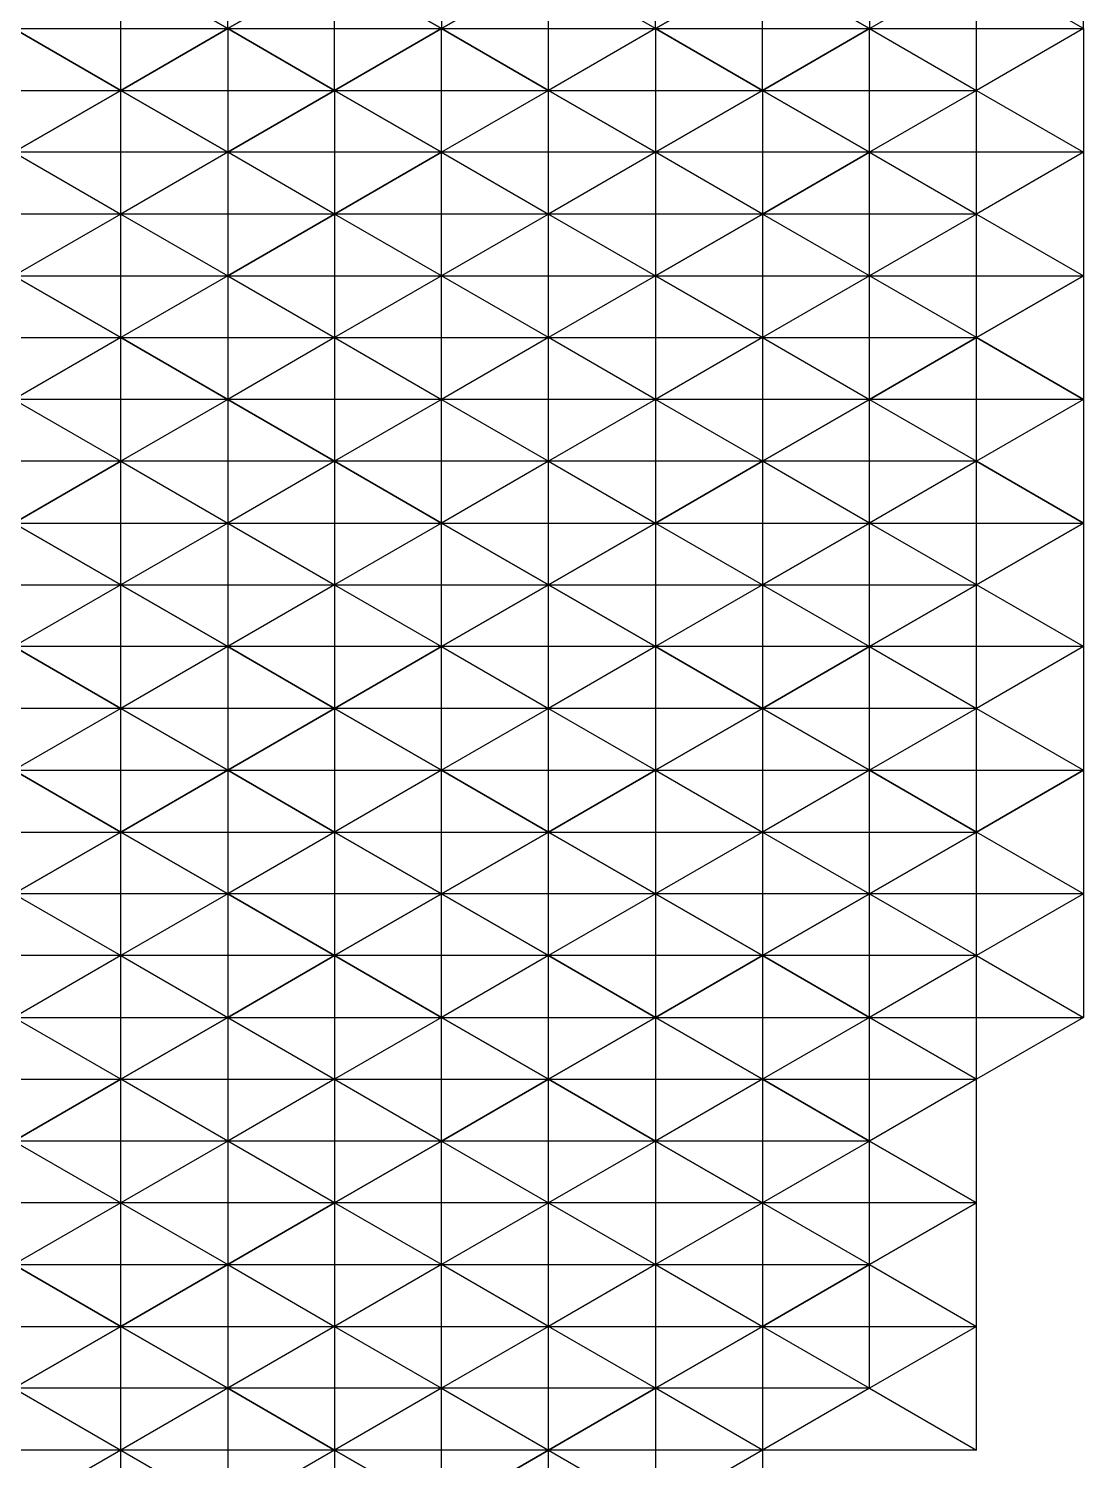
# Model space of a CAD drawing. Header units: millimetres. Extents: x 1123.9 to 1169.6, y 955.4 to 1004.6.
# Drawn here: x 1159.4 to 1169.65, y 966.06 to 979.96 of the extents above; entities that cross this region are included whole.
import ezdxf

# ---------------------------------------------------------------- set-up
doc = ezdxf.new("R2010")
doc.units = ezdxf.units.MM
for name, color, linetype in [('diagonals1', 3, 'Continuous'), ('diagonals2', 2, 'Continuous'), ('Layer1', 7, 'Continuous'), ('Layer2', 4, 'Continuous'), ('Layer3', 6, 'Continuous')]:
    doc.layers.add(name, color=color, linetype=linetype)

msp = doc.modelspace()

# ---------------------------------------------------------------- linework, layer by layer
at = {"layer": 'diagonals1'}
for p, q in [((1161.331, 979.956, 143.316), (1160.292, 980.556, 141.94)), ((1162.37, 980.556, 142.126), (1161.331, 979.956, 143.316)), ((1162.37, 980.556, 142.126), (1163.41, 979.956, 143.53)), ((1163.41, 979.956, 143.53), (1164.449, 980.556, 142.34)), ((1165.488, 979.956, 143.774), (1164.449, 980.556, 142.34)), ((1166.527, 980.556, 142.583), (1165.488, 979.956, 143.774)), ((1166.527, 980.556, 142.583), (1167.567, 979.956, 144.046)), ((1167.567, 979.956, 144.046), (1168.606, 980.556, 142.855)), ((1169.645, 979.956, 144.347), (1168.606, 980.556, 142.855)), ((1159.253, 979.956, 143.131), (1160.292, 979.356, 141.94)), ((1161.331, 979.956, 143.316), (1160.292, 979.356, 141.94)), ((1162.37, 979.356, 142.126), (1161.331, 979.956, 143.316)), ((1162.37, 979.356, 142.126), (1163.41, 979.956, 143.53)), ((1163.41, 979.956, 143.53), (1164.449, 979.356, 142.34)), ((1165.488, 979.956, 143.774), (1164.449, 979.356, 142.34)), ((1166.527, 979.356, 142.583), (1165.488, 979.956, 143.774)), ((1166.527, 979.356, 142.583), (1167.567, 979.956, 144.046)), ((1167.567, 979.956, 144.046), (1168.606, 979.356, 142.855)), ((1169.645, 979.956, 144.347), (1168.606, 979.356, 142.855)), ((1160.292, 979.356, 141.94), (1159.253, 978.756, 143.136)), ((1160.292, 979.356, 141.94), (1161.331, 978.756, 143.321)), ((1161.331, 978.756, 143.321), (1162.37, 979.356, 142.126)), ((1163.41, 978.756, 143.535), (1162.37, 979.356, 142.126)), ((1164.449, 979.356, 142.34), (1163.41, 978.756, 143.535)), ((1164.449, 979.356, 142.34), (1165.488, 978.756, 143.778)), ((1165.488, 978.756, 143.778), (1166.527, 979.356, 142.583)), ((1167.567, 978.756, 144.05), (1166.527, 979.356, 142.583)), ((1168.606, 979.356, 142.855), (1167.567, 978.756, 144.05)), ((1168.606, 979.356, 142.855), (1169.645, 978.756, 144.352)), ((1159.253, 978.756, 143.136), (1160.292, 978.156, 141.945)), ((1161.331, 978.756, 143.321), (1160.292, 978.156, 141.945)), ((1162.37, 978.156, 142.13), (1161.331, 978.756, 143.321)), ((1162.37, 978.156, 142.13), (1163.41, 978.756, 143.535)), ((1163.41, 978.756, 143.535), (1164.449, 978.156, 142.345)), ((1165.488, 978.756, 143.778), (1164.449, 978.156, 142.345)), ((1166.527, 978.156, 142.588), (1165.488, 978.756, 143.778)), ((1166.527, 978.156, 142.588), (1167.567, 978.756, 144.05)), ((1167.567, 978.756, 144.05), (1168.606, 978.156, 142.86)), ((1169.645, 978.756, 144.352), (1168.606, 978.156, 142.86)), ((1160.292, 978.156, 141.945), (1159.253, 977.556, 143.15)), ((1160.292, 978.156, 141.945), (1161.331, 977.556, 143.335)), ((1161.331, 977.556, 143.335), (1162.37, 978.156, 142.13)), ((1163.41, 977.556, 143.549), (1162.37, 978.156, 142.13)), ((1164.449, 978.156, 142.345), (1163.41, 977.556, 143.549)), ((1164.449, 978.156, 142.345), (1165.488, 977.556, 143.793)), ((1165.488, 977.556, 143.793), (1166.527, 978.156, 142.588)), ((1167.567, 977.556, 144.065), (1166.527, 978.156, 142.588)), ((1168.606, 978.156, 142.86), (1167.567, 977.556, 144.065)), ((1168.606, 978.156, 142.86), (1169.645, 977.556, 144.366)), ((1160.292, 976.956, 141.959), (1159.253, 977.556, 143.15)), ((1161.331, 977.556, 143.335), (1160.292, 976.956, 141.959)), ((1161.331, 977.556, 143.335), (1162.37, 976.956, 142.145)), ((1163.41, 977.556, 143.549), (1162.37, 976.956, 142.145)), ((1164.449, 976.956, 142.359), (1163.41, 977.556, 143.549)), ((1165.488, 977.556, 143.793), (1164.449, 976.956, 142.359)), ((1166.527, 976.956, 142.602), (1165.488, 977.556, 143.793)), ((1167.567, 977.556, 144.065), (1166.527, 976.956, 142.602)), ((1168.606, 976.956, 142.874), (1167.567, 977.556, 144.065)), ((1169.645, 977.556, 144.366), (1168.606, 976.956, 142.874)), ((1160.292, 976.956, 141.959), (1159.253, 976.356, 143.174)), ((1161.331, 976.356, 143.359), (1160.292, 976.956, 141.959)), ((1162.37, 976.956, 142.145), (1161.331, 976.356, 143.359)), ((1162.37, 976.956, 142.145), (1163.41, 976.356, 143.573)), ((1164.449, 976.956, 142.359), (1163.41, 976.356, 143.573)), ((1165.488, 976.356, 143.816), (1164.449, 976.956, 142.359)), ((1166.527, 976.956, 142.602), (1165.488, 976.356, 143.816)), ((1166.527, 976.956, 142.602), (1167.567, 976.356, 144.089)), ((1168.606, 976.956, 142.874), (1167.567, 976.356, 144.089)), ((1168.606, 976.956, 142.874), (1169.645, 976.356, 144.39)), ((1159.253, 976.356, 143.174), (1160.292, 975.756, 141.983)), ((1161.331, 976.356, 143.359), (1160.292, 975.756, 141.983)), ((1162.37, 975.756, 142.168), (1161.331, 976.356, 143.359)), ((1163.41, 976.356, 143.573), (1162.37, 975.756, 142.168)), ((1163.41, 976.356, 143.573), (1164.449, 975.756, 142.383)), ((1165.488, 976.356, 143.816), (1164.449, 975.756, 142.383)), ((1166.527, 975.756, 142.626), (1165.488, 976.356, 143.816)), ((1167.567, 976.356, 144.089), (1166.527, 975.756, 142.626)), ((1167.567, 976.356, 144.089), (1168.606, 975.756, 142.898)), ((1169.645, 976.356, 144.39), (1168.606, 975.756, 142.898)), ((1159.253, 975.156, 143.207), (1160.292, 975.756, 141.983)), ((1160.292, 975.756, 141.983), (1161.331, 975.156, 143.392)), ((1162.37, 975.756, 142.168), (1161.331, 975.156, 143.392)), ((1163.41, 975.156, 143.607), (1162.37, 975.756, 142.168)), ((1164.449, 975.756, 142.383), (1163.41, 975.156, 143.607)), ((1164.449, 975.756, 142.383), (1165.488, 975.156, 143.85)), ((1166.527, 975.756, 142.626), (1165.488, 975.156, 143.85)), ((1167.567, 975.156, 144.122), (1166.527, 975.756, 142.626)), ((1168.606, 975.756, 142.898), (1167.567, 975.156, 144.122)), ((1168.606, 975.756, 142.898), (1169.645, 975.156, 144.424)), ((1160.292, 974.556, 142.016), (1159.253, 975.156, 143.207)), ((1161.331, 975.156, 143.392), (1160.292, 974.556, 142.016)), ((1161.331, 975.156, 143.392), (1162.37, 974.556, 142.202)), ((1163.41, 975.156, 143.607), (1162.37, 974.556, 142.202)), ((1164.449, 974.556, 142.416), (1163.41, 975.156, 143.607)), ((1165.488, 975.156, 143.85), (1164.449, 974.556, 142.416)), ((1165.488, 975.156, 143.85), (1166.527, 974.556, 142.659)), ((1166.527, 974.556, 142.659), (1167.567, 975.156, 144.122)), ((1168.606, 974.556, 142.932), (1167.567, 975.156, 144.122)), ((1169.645, 975.156, 144.424), (1168.606, 974.556, 142.932)), ((1160.292, 974.556, 142.016), (1159.253, 973.956, 143.25)), ((1161.331, 973.956, 143.435), (1160.292, 974.556, 142.016)), ((1162.37, 974.556, 142.202), (1161.331, 973.956, 143.435)), ((1162.37, 974.556, 142.202), (1163.41, 973.956, 143.65)), ((1164.449, 974.556, 142.416), (1163.41, 973.956, 143.65)), ((1165.488, 973.956, 143.893), (1164.449, 974.556, 142.416)), ((1166.527, 974.556, 142.659), (1165.488, 973.956, 143.893)), ((1166.527, 974.556, 142.659), (1167.567, 973.956, 144.165)), ((1168.606, 974.556, 142.932), (1167.567, 973.956, 144.165)), ((1169.645, 973.956, 144.467), (1168.606, 974.556, 142.932)), ((1159.253, 973.956, 143.25), (1160.292, 973.356, 142.059)), ((1161.331, 973.956, 143.435), (1160.292, 973.356, 142.059)), ((1162.37, 973.356, 142.245), (1161.331, 973.956, 143.435)), ((1163.41, 973.956, 143.65), (1162.37, 973.356, 142.245)), ((1163.41, 973.956, 143.65), (1164.449, 973.356, 142.459)), ((1165.488, 973.956, 143.893), (1164.449, 973.356, 142.459)), ((1166.527, 973.356, 142.702), (1165.488, 973.956, 143.893)), ((1167.567, 973.956, 144.165), (1166.527, 973.356, 142.702)), ((1167.567, 973.956, 144.165), (1168.606, 973.356, 142.975)), ((1169.645, 973.956, 144.467), (1168.606, 973.356, 142.975)), ((1160.292, 973.356, 142.059), (1159.253, 972.756, 143.302)), ((1160.292, 973.356, 142.059), (1161.331, 972.756, 143.488)), ((1162.37, 973.356, 142.245), (1161.331, 972.756, 143.488)), ((1163.41, 972.756, 143.702), (1162.37, 973.356, 142.245)), ((1164.449, 973.356, 142.459), (1163.41, 972.756, 143.702)), ((1164.449, 973.356, 142.459), (1165.488, 972.756, 143.945)), ((1166.527, 973.356, 142.702), (1165.488, 972.756, 143.945)), ((1167.567, 972.756, 144.218), (1166.527, 973.356, 142.702)), ((1168.606, 973.356, 142.975), (1167.567, 972.756, 144.218)), ((1168.606, 973.356, 142.975), (1169.645, 972.756, 144.52)), ((1160.292, 972.156, 142.111), (1159.253, 972.756, 143.302)), ((1161.331, 972.756, 143.488), (1160.292, 972.156, 142.111)), ((1161.331, 972.756, 143.488), (1162.37, 972.156, 142.297)), ((1163.41, 972.756, 143.702), (1162.37, 972.156, 142.297)), ((1164.449, 972.156, 142.511), (1163.41, 972.756, 143.702)), ((1165.488, 972.756, 143.945), (1164.449, 972.156, 142.511)), ((1165.488, 972.756, 143.945), (1166.527, 972.156, 142.755)), ((1167.567, 972.756, 144.218), (1166.527, 972.156, 142.755)), ((1168.606, 972.156, 143.027), (1167.567, 972.756, 144.218)), ((1169.645, 972.756, 144.52), (1168.606, 972.156, 143.027)), ((1160.292, 972.156, 142.111), (1159.253, 971.556, 143.364)), ((1161.331, 971.556, 143.549), (1160.292, 972.156, 142.111)), ((1162.37, 972.156, 142.297), (1161.331, 971.556, 143.549)), ((1162.37, 972.156, 142.297), (1163.41, 971.556, 143.764)), ((1164.449, 972.156, 142.511), (1163.41, 971.556, 143.764)), ((1165.488, 971.556, 144.007), (1164.449, 972.156, 142.511)), ((1166.527, 972.156, 142.755), (1165.488, 971.556, 144.007)), ((1166.527, 972.156, 142.755), (1167.567, 971.556, 144.28)), ((1168.606, 972.156, 143.027), (1167.567, 971.556, 144.28)), ((1169.645, 971.556, 144.582), (1168.606, 972.156, 143.027)), ((1159.253, 971.556, 143.364), (1160.292, 970.956, 142.173)), ((1161.331, 971.556, 143.549), (1160.292, 970.956, 142.173)), ((1162.37, 970.956, 142.359), (1161.331, 971.556, 143.549)), ((1163.41, 971.556, 143.764), (1162.37, 970.956, 142.359)), ((1163.41, 971.556, 143.764), (1164.449, 970.956, 142.573)), ((1165.488, 971.556, 144.007), (1164.449, 970.956, 142.573)), ((1166.527, 970.956, 142.817), (1165.488, 971.556, 144.007)), ((1167.567, 971.556, 144.28), (1166.527, 970.956, 142.817)), ((1167.567, 971.556, 144.28), (1168.606, 970.956, 143.09)), ((1169.645, 971.556, 144.582), (1168.606, 970.956, 143.09)), ((1160.292, 970.956, 142.173), (1159.253, 970.356, 143.435)), ((1160.292, 970.956, 142.173), (1161.331, 970.356, 143.621)), ((1162.37, 970.956, 142.359), (1161.331, 970.356, 143.621)), ((1163.41, 970.356, 143.836), (1162.37, 970.956, 142.359)), ((1164.449, 970.956, 142.573), (1163.41, 970.356, 143.836)), ((1164.449, 970.956, 142.573), (1165.488, 970.356, 144.079)), ((1166.527, 970.956, 142.817), (1165.488, 970.356, 144.079)), ((1167.567, 970.356, 144.352), (1166.527, 970.956, 142.817)), ((1168.606, 970.956, 143.09), (1167.567, 970.356, 144.352)), ((1168.606, 970.956, 143.09), (1169.645, 970.356, 144.654)), ((1160.292, 969.756, 142.245), (1159.253, 970.356, 143.435)), ((1161.331, 970.356, 143.621), (1160.292, 969.756, 142.245)), ((1161.331, 970.356, 143.621), (1162.37, 969.756, 142.43)), ((1163.41, 970.356, 143.836), (1162.37, 969.756, 142.43)), ((1164.449, 969.756, 142.645), (1163.41, 970.356, 143.836)), ((1165.488, 970.356, 144.079), (1164.449, 969.756, 142.645)), ((1165.488, 970.356, 144.079), (1166.527, 969.756, 142.889)), ((1167.567, 970.356, 144.352), (1166.527, 969.756, 142.889)), ((1168.606, 969.756, 143.161), (1167.567, 970.356, 144.352)), ((1169.645, 970.356, 144.654), (1168.606, 969.756, 143.161)), ((1160.292, 969.756, 142.245), (1159.253, 969.156, 143.516)), ((1161.331, 969.156, 143.702), (1160.292, 969.756, 142.245)), ((1162.37, 969.756, 142.43), (1161.331, 969.156, 143.702)), ((1162.37, 969.756, 142.43), (1163.41, 969.156, 143.917)), ((1164.449, 969.756, 142.645), (1163.41, 969.156, 143.917)), ((1165.488, 969.156, 144.16), (1164.449, 969.756, 142.645)), ((1166.527, 969.756, 142.889), (1165.488, 969.156, 144.16)), ((1166.527, 969.756, 142.889), (1167.567, 969.156, 144.433)), ((1168.606, 969.756, 143.161), (1167.567, 969.156, 144.433)), ((1159.253, 969.156, 143.516), (1160.292, 968.556, 142.326)), ((1161.331, 969.156, 143.702), (1160.292, 968.556, 142.326)), ((1162.37, 968.556, 142.511), (1161.331, 969.156, 143.702)), ((1163.41, 969.156, 143.917), (1162.37, 968.556, 142.511)), ((1163.41, 969.156, 143.917), (1164.449, 968.556, 142.726)), ((1165.488, 969.156, 144.16), (1164.449, 968.556, 142.726)), ((1166.527, 968.556, 142.97), (1165.488, 969.156, 144.16)), ((1167.567, 969.156, 144.433), (1166.527, 968.556, 142.97)), ((1167.567, 969.156, 144.433), (1168.606, 968.556, 143.243)), ((1160.292, 968.556, 142.326), (1159.253, 967.956, 143.607)), ((1160.292, 968.556, 142.326), (1161.331, 967.956, 143.793)), ((1162.37, 968.556, 142.511), (1161.331, 967.956, 143.793)), ((1163.41, 967.956, 144.007), (1162.37, 968.556, 142.511)), ((1164.449, 968.556, 142.726), (1163.41, 967.956, 144.007)), ((1164.449, 968.556, 142.726), (1165.488, 967.956, 144.251)), ((1166.527, 968.556, 142.97), (1165.488, 967.956, 144.251)), ((1166.527, 968.556, 142.97), (1167.567, 967.956, 144.524)), ((1168.606, 968.556, 143.243), (1167.567, 967.956, 144.524)), ((1160.292, 967.356, 142.416), (1159.253, 967.956, 143.607)), ((1161.331, 967.956, 143.793), (1160.292, 967.356, 142.416)), ((1161.331, 967.956, 143.793), (1162.37, 967.356, 142.602)), ((1163.41, 967.956, 144.007), (1162.37, 967.356, 142.602)), ((1164.449, 967.356, 142.817), (1163.41, 967.956, 144.007)), ((1165.488, 967.956, 144.251), (1164.449, 967.356, 142.817)), ((1165.488, 967.956, 144.251), (1166.527, 967.356, 143.061)), ((1167.567, 967.956, 144.524), (1166.527, 967.356, 143.061)), ((1167.567, 967.956, 144.524), (1168.606, 967.356, 143.334)), ((1160.292, 967.356, 142.416), (1159.253, 966.756, 143.707)), ((1161.331, 966.756, 143.893), (1160.292, 967.356, 142.416)), ((1162.37, 967.356, 142.602), (1161.331, 966.756, 143.893)), ((1162.37, 967.356, 142.602), (1163.41, 966.756, 144.108)), ((1164.449, 967.356, 142.817), (1163.41, 966.756, 144.108)), ((1165.488, 966.756, 144.352), (1164.449, 967.356, 142.817)), ((1166.527, 967.356, 143.061), (1165.488, 966.756, 144.352)), ((1166.527, 967.356, 143.061), (1167.567, 966.756, 144.625)), ((1168.606, 967.356, 143.334), (1167.567, 966.756, 144.625)), ((1159.253, 966.756, 143.707), (1160.292, 966.156, 142.516)), ((1161.331, 966.756, 143.893), (1160.292, 966.156, 142.516)), ((1162.37, 966.156, 142.702), (1161.331, 966.756, 143.893)), ((1163.41, 966.756, 144.108), (1162.37, 966.156, 142.702)), ((1163.41, 966.756, 144.108), (1164.449, 966.156, 142.917)), ((1165.488, 966.756, 144.352), (1164.449, 966.156, 142.917)), ((1166.527, 966.156, 143.161), (1165.488, 966.756, 144.352)), ((1167.567, 966.756, 144.625), (1166.527, 966.156, 143.161)), ((1167.567, 966.756, 144.625), (1168.606, 966.156, 143.435)), ((1160.292, 966.156, 142.516), (1159.253, 965.556, 143.816)), ((1160.292, 966.156, 142.516), (1161.331, 965.556, 144.003)), ((1162.37, 966.156, 142.702), (1161.331, 965.556, 144.003)), ((1163.41, 965.556, 144.218), (1162.37, 966.156, 142.702)), ((1164.449, 966.156, 142.917), (1163.41, 965.556, 144.218)), ((1164.449, 966.156, 142.917), (1165.488, 965.556, 144.462)), ((1166.527, 966.156, 143.161), (1165.488, 965.556, 144.462))]:
    msp.add_line(p, q, dxfattribs=at)
at = {"layer": 'diagonals2'}
for p, q in [((1160.292, 980.556, 141.94), (1161.331, 979.956, 140.916)), ((1161.331, 979.956, 140.916), (1162.37, 980.556, 142.126)), ((1163.41, 979.956, 141.13), (1162.37, 980.556, 142.126)), ((1164.449, 980.556, 142.34), (1163.41, 979.956, 141.13)), ((1165.488, 979.956, 141.374), (1164.449, 980.556, 142.34)), ((1165.488, 979.956, 141.374), (1166.527, 980.556, 142.583)), ((1167.567, 979.956, 141.646), (1166.527, 980.556, 142.583)), ((1167.567, 979.956, 141.646), (1168.606, 980.556, 142.855)), ((1169.645, 979.956, 141.947), (1168.606, 980.556, 142.855)), ((1160.292, 979.356, 141.94), (1159.253, 979.956, 140.731)), ((1160.292, 979.356, 141.94), (1161.331, 979.956, 140.916)), ((1161.331, 979.956, 140.916), (1162.37, 979.356, 142.126)), ((1163.41, 979.956, 141.13), (1162.37, 979.356, 142.126)), ((1164.449, 979.356, 142.34), (1163.41, 979.956, 141.13)), ((1165.488, 979.956, 141.374), (1164.449, 979.356, 142.34)), ((1165.488, 979.956, 141.374), (1166.527, 979.356, 142.583)), ((1167.567, 979.956, 141.646), (1166.527, 979.356, 142.583)), ((1167.567, 979.956, 141.646), (1168.606, 979.356, 142.855)), ((1169.645, 979.956, 141.947), (1168.606, 979.356, 142.855)), ((1159.253, 978.756, 140.736), (1160.292, 979.356, 141.94)), ((1161.331, 978.756, 140.921), (1160.292, 979.356, 141.94)), ((1162.37, 979.356, 142.126), (1161.331, 978.756, 140.921)), ((1162.37, 979.356, 142.126), (1163.41, 978.756, 141.135)), ((1164.449, 979.356, 142.34), (1163.41, 978.756, 141.135)), ((1165.488, 978.756, 141.378), (1164.449, 979.356, 142.34)), ((1166.527, 979.356, 142.583), (1165.488, 978.756, 141.378)), ((1166.527, 979.356, 142.583), (1167.567, 978.756, 141.65)), ((1168.606, 979.356, 142.855), (1167.567, 978.756, 141.65)), ((1168.606, 979.356, 142.855), (1169.645, 978.756, 141.952)), ((1159.253, 978.756, 140.736), (1160.292, 978.156, 141.945)), ((1161.331, 978.756, 140.921), (1160.292, 978.156, 141.945)), ((1162.37, 978.156, 142.13), (1161.331, 978.756, 140.921)), ((1163.41, 978.756, 141.135), (1162.37, 978.156, 142.13)), ((1163.41, 978.756, 141.135), (1164.449, 978.156, 142.345)), ((1165.488, 978.756, 141.378), (1164.449, 978.156, 142.345)), ((1166.527, 978.156, 142.588), (1165.488, 978.756, 141.378)), ((1167.567, 978.756, 141.65), (1166.527, 978.156, 142.588)), ((1167.567, 978.756, 141.65), (1168.606, 978.156, 142.86)), ((1169.645, 978.756, 141.952), (1168.606, 978.156, 142.86)), ((1160.292, 978.156, 141.945), (1159.253, 977.556, 140.75)), ((1160.292, 978.156, 141.945), (1161.331, 977.556, 140.935)), ((1162.37, 978.156, 142.13), (1161.331, 977.556, 140.935)), ((1163.41, 977.556, 141.149), (1162.37, 978.156, 142.13)), ((1164.449, 978.156, 142.345), (1163.41, 977.556, 141.149)), ((1164.449, 978.156, 142.345), (1165.488, 977.556, 141.393)), ((1166.527, 978.156, 142.588), (1165.488, 977.556, 141.393)), ((1167.567, 977.556, 141.665), (1166.527, 978.156, 142.588)), ((1168.606, 978.156, 142.86), (1167.567, 977.556, 141.665)), ((1168.606, 978.156, 142.86), (1169.645, 977.556, 141.966)), ((1159.253, 977.556, 140.75), (1160.292, 976.956, 141.959)), ((1161.331, 977.556, 140.935), (1160.292, 976.956, 141.959)), ((1161.331, 977.556, 140.935), (1162.37, 976.956, 142.145)), ((1163.41, 977.556, 141.149), (1162.37, 976.956, 142.145)), ((1164.449, 976.956, 142.359), (1163.41, 977.556, 141.149)), ((1165.488, 977.556, 141.393), (1164.449, 976.956, 142.359)), ((1165.488, 977.556, 141.393), (1166.527, 976.956, 142.602)), ((1167.567, 977.556, 141.665), (1166.527, 976.956, 142.602)), ((1168.606, 976.956, 142.874), (1167.567, 977.556, 141.665)), ((1168.606, 976.956, 142.874), (1169.645, 977.556, 141.966)), ((1160.292, 976.956, 141.959), (1159.253, 976.356, 140.774)), ((1160.292, 976.956, 141.959), (1161.331, 976.356, 140.959)), ((1162.37, 976.956, 142.145), (1161.331, 976.356, 140.959)), ((1162.37, 976.956, 142.145), (1163.41, 976.356, 141.173)), ((1164.449, 976.956, 142.359), (1163.41, 976.356, 141.173)), ((1165.488, 976.356, 141.416), (1164.449, 976.956, 142.359)), ((1166.527, 976.956, 142.602), (1165.488, 976.356, 141.416)), ((1166.527, 976.956, 142.602), (1167.567, 976.356, 141.689)), ((1167.567, 976.356, 141.689), (1168.606, 976.956, 142.874)), ((1169.645, 976.356, 141.99), (1168.606, 976.956, 142.874)), ((1159.253, 976.356, 140.774), (1160.292, 975.756, 141.983)), ((1161.331, 976.356, 140.959), (1160.292, 975.756, 141.983)), ((1161.331, 976.356, 140.959), (1162.37, 975.756, 142.168)), ((1163.41, 976.356, 141.173), (1162.37, 975.756, 142.168)), ((1163.41, 976.356, 141.173), (1164.449, 975.756, 142.383)), ((1165.488, 976.356, 141.416), (1164.449, 975.756, 142.383)), ((1166.527, 975.756, 142.626), (1165.488, 976.356, 141.416)), ((1166.527, 975.756, 142.626), (1167.567, 976.356, 141.689)), ((1167.567, 976.356, 141.689), (1168.606, 975.756, 142.898)), ((1169.645, 976.356, 141.99), (1168.606, 975.756, 142.898)), ((1160.292, 975.756, 141.983), (1159.253, 975.156, 140.807)), ((1160.292, 975.756, 141.983), (1161.331, 975.156, 140.992)), ((1162.37, 975.756, 142.168), (1161.331, 975.156, 140.992)), ((1162.37, 975.756, 142.168), (1163.41, 975.156, 141.207)), ((1164.449, 975.756, 142.383), (1163.41, 975.156, 141.207)), ((1164.449, 975.756, 142.383), (1165.488, 975.156, 141.45)), ((1165.488, 975.156, 141.45), (1166.527, 975.756, 142.626)), ((1167.567, 975.156, 141.722), (1166.527, 975.756, 142.626)), ((1168.606, 975.756, 142.898), (1167.567, 975.156, 141.722)), ((1169.645, 975.156, 142.024), (1168.606, 975.756, 142.898)), ((1159.253, 975.156, 140.807), (1160.292, 974.556, 142.016)), ((1161.331, 975.156, 140.992), (1160.292, 974.556, 142.016)), ((1161.331, 975.156, 140.992), (1162.37, 974.556, 142.202)), ((1163.41, 975.156, 141.207), (1162.37, 974.556, 142.202)), ((1163.41, 975.156, 141.207), (1164.449, 974.556, 142.416)), ((1164.449, 974.556, 142.416), (1165.488, 975.156, 141.45)), ((1165.488, 975.156, 141.45), (1166.527, 974.556, 142.659)), ((1167.567, 975.156, 141.722), (1166.527, 974.556, 142.659)), ((1168.606, 974.556, 142.932), (1167.567, 975.156, 141.722)), ((1168.606, 974.556, 142.932), (1169.645, 975.156, 142.024)), ((1160.292, 974.556, 142.016), (1159.253, 973.956, 140.85)), ((1160.292, 974.556, 142.016), (1161.331, 973.956, 141.035)), ((1162.37, 974.556, 142.202), (1161.331, 973.956, 141.035)), ((1162.37, 974.556, 142.202), (1163.41, 973.956, 141.25)), ((1163.41, 973.956, 141.25), (1164.449, 974.556, 142.416)), ((1164.449, 974.556, 142.416), (1165.488, 973.956, 141.493)), ((1166.527, 974.556, 142.659), (1165.488, 973.956, 141.493)), ((1166.527, 974.556, 142.659), (1167.567, 973.956, 141.765)), ((1167.567, 973.956, 141.765), (1168.606, 974.556, 142.932)), ((1169.645, 973.956, 142.067), (1168.606, 974.556, 142.932)), ((1160.292, 973.356, 142.059), (1159.253, 973.956, 140.85)), ((1161.331, 973.956, 141.035), (1160.292, 973.356, 142.059)), ((1161.331, 973.956, 141.035), (1162.37, 973.356, 142.245)), ((1162.37, 973.356, 142.245), (1163.41, 973.956, 141.25)), ((1163.41, 973.956, 141.25), (1164.449, 973.356, 142.459)), ((1165.488, 973.956, 141.493), (1164.449, 973.356, 142.459)), ((1165.488, 973.956, 141.493), (1166.527, 973.356, 142.702)), ((1166.527, 973.356, 142.702), (1167.567, 973.956, 141.765)), ((1167.567, 973.956, 141.765), (1168.606, 973.356, 142.975)), ((1169.645, 973.956, 142.067), (1168.606, 973.356, 142.975)), ((1160.292, 973.356, 142.059), (1159.253, 972.756, 140.902)), ((1161.331, 972.756, 141.088), (1160.292, 973.356, 142.059)), ((1161.331, 972.756, 141.088), (1162.37, 973.356, 142.245)), ((1162.37, 973.356, 142.245), (1163.41, 972.756, 141.302)), ((1164.449, 973.356, 142.459), (1163.41, 972.756, 141.302)), ((1164.449, 973.356, 142.459), (1165.488, 972.756, 141.545)), ((1165.488, 972.756, 141.545), (1166.527, 973.356, 142.702)), ((1166.527, 973.356, 142.702), (1167.567, 972.756, 141.818)), ((1168.606, 973.356, 142.975), (1167.567, 972.756, 141.818)), ((1168.606, 973.356, 142.975), (1169.645, 972.756, 142.12)), ((1159.253, 972.756, 140.902), (1160.292, 972.156, 142.111)), ((1160.292, 972.156, 142.111), (1161.331, 972.756, 141.088)), ((1162.37, 972.156, 142.297), (1161.331, 972.756, 141.088)), ((1163.41, 972.756, 141.302), (1162.37, 972.156, 142.297)), ((1163.41, 972.756, 141.302), (1164.449, 972.156, 142.511)), ((1164.449, 972.156, 142.511), (1165.488, 972.756, 141.545)), ((1165.488, 972.756, 141.545), (1166.527, 972.156, 142.755)), ((1167.567, 972.756, 141.818), (1166.527, 972.156, 142.755)), ((1167.567, 972.756, 141.818), (1168.606, 972.156, 143.027)), ((1168.606, 972.156, 143.027), (1169.645, 972.756, 142.12)), ((1159.253, 971.556, 140.964), (1160.292, 972.156, 142.111)), ((1160.292, 972.156, 142.111), (1161.331, 971.556, 141.149)), ((1162.37, 972.156, 142.297), (1161.331, 971.556, 141.149)), ((1163.41, 971.556, 141.364), (1162.37, 972.156, 142.297)), ((1163.41, 971.556, 141.364), (1164.449, 972.156, 142.511)), ((1164.449, 972.156, 142.511), (1165.488, 971.556, 141.607)), ((1166.527, 972.156, 142.755), (1165.488, 971.556, 141.607)), ((1166.527, 972.156, 142.755), (1167.567, 971.556, 141.88)), ((1167.567, 971.556, 141.88), (1168.606, 972.156, 143.027)), ((1169.645, 971.556, 142.182), (1168.606, 972.156, 143.027)), ((1159.253, 971.556, 140.964), (1160.292, 970.956, 142.173)), ((1161.331, 971.556, 141.149), (1160.292, 970.956, 142.173)), ((1161.331, 971.556, 141.149), (1162.37, 970.956, 142.359)), ((1162.37, 970.956, 142.359), (1163.41, 971.556, 141.364)), ((1164.449, 970.956, 142.573), (1163.41, 971.556, 141.364)), ((1165.488, 971.556, 141.607), (1164.449, 970.956, 142.573)), ((1165.488, 971.556, 141.607), (1166.527, 970.956, 142.817)), ((1166.527, 970.956, 142.817), (1167.567, 971.556, 141.88)), ((1167.567, 971.556, 141.88), (1168.606, 970.956, 143.09)), ((1169.645, 971.556, 142.182), (1168.606, 970.956, 143.09)), ((1160.292, 970.956, 142.173), (1159.253, 970.356, 141.035)), ((1160.292, 970.956, 142.173), (1161.331, 970.356, 141.221)), ((1161.331, 970.356, 141.221), (1162.37, 970.956, 142.359)), ((1162.37, 970.956, 142.359), (1163.41, 970.356, 141.436)), ((1164.449, 970.956, 142.573), (1163.41, 970.356, 141.436)), ((1165.488, 970.356, 141.679), (1164.449, 970.956, 142.573)), ((1165.488, 970.356, 141.679), (1166.527, 970.956, 142.817)), ((1166.527, 970.956, 142.817), (1167.567, 970.356, 141.952)), ((1168.606, 970.956, 143.09), (1167.567, 970.356, 141.952)), ((1168.606, 970.956, 143.09), (1169.645, 970.356, 142.254)), ((1160.292, 969.756, 142.245), (1159.253, 970.356, 141.035)), ((1160.292, 969.756, 142.245), (1161.331, 970.356, 141.221)), ((1161.331, 970.356, 141.221), (1162.37, 969.756, 142.43)), ((1163.41, 970.356, 141.436), (1162.37, 969.756, 142.43)), ((1163.41, 970.356, 141.436), (1164.449, 969.756, 142.645)), ((1164.449, 969.756, 142.645), (1165.488, 970.356, 141.679)), ((1166.527, 969.756, 142.889), (1165.488, 970.356, 141.679)), ((1167.567, 970.356, 141.952), (1166.527, 969.756, 142.889)), ((1167.567, 970.356, 141.952), (1168.606, 969.756, 143.161)), ((1159.253, 969.156, 141.116), (1160.292, 969.756, 142.245)), ((1161.331, 969.156, 141.302), (1160.292, 969.756, 142.245)), ((1162.37, 969.756, 142.43), (1161.331, 969.156, 141.302)), ((1162.37, 969.756, 142.43), (1163.41, 969.156, 141.517)), ((1163.41, 969.156, 141.517), (1164.449, 969.756, 142.645)), ((1164.449, 969.756, 142.645), (1165.488, 969.156, 141.76)), ((1166.527, 969.756, 142.889), (1165.488, 969.156, 141.76)), ((1167.567, 969.156, 142.033), (1166.527, 969.756, 142.889)), ((1168.606, 969.756, 143.161), (1167.567, 969.156, 142.033)), ((1159.253, 969.156, 141.116), (1160.292, 968.556, 142.326)), ((1161.331, 969.156, 141.302), (1160.292, 968.556, 142.326)), ((1162.37, 968.556, 142.511), (1161.331, 969.156, 141.302)), ((1162.37, 968.556, 142.511), (1163.41, 969.156, 141.517)), ((1163.41, 969.156, 141.517), (1164.449, 968.556, 142.726)), ((1165.488, 969.156, 141.76), (1164.449, 968.556, 142.726)), ((1165.488, 969.156, 141.76), (1166.527, 968.556, 142.97)), ((1167.567, 969.156, 142.033), (1166.527, 968.556, 142.97)), ((1168.606, 968.556, 143.243), (1167.567, 969.156, 142.033)), ((1160.292, 968.556, 142.326), (1159.253, 967.956, 141.207)), ((1160.292, 968.556, 142.326), (1161.331, 967.956, 141.393)), ((1161.331, 967.956, 141.393), (1162.37, 968.556, 142.511)), ((1163.41, 967.956, 141.607), (1162.37, 968.556, 142.511)), ((1164.449, 968.556, 142.726), (1163.41, 967.956, 141.607)), ((1164.449, 968.556, 142.726), (1165.488, 967.956, 141.851)), ((1166.527, 968.556, 142.97), (1165.488, 967.956, 141.851)), ((1166.527, 968.556, 142.97), (1167.567, 967.956, 142.124)), ((1167.567, 967.956, 142.124), (1168.606, 968.556, 143.243)), ((1159.253, 967.956, 141.207), (1160.292, 967.356, 142.416)), ((1160.292, 967.356, 142.416), (1161.331, 967.956, 141.393)), ((1161.331, 967.956, 141.393), (1162.37, 967.356, 142.602)), ((1163.41, 967.956, 141.607), (1162.37, 967.356, 142.602)), ((1164.449, 967.356, 142.817), (1163.41, 967.956, 141.607)), ((1165.488, 967.956, 141.851), (1164.449, 967.356, 142.817)), ((1165.488, 967.956, 141.851), (1166.527, 967.356, 143.061)), ((1166.527, 967.356, 143.061), (1167.567, 967.956, 142.124)), ((1167.567, 967.956, 142.124), (1168.606, 967.356, 143.334)), ((1159.253, 966.756, 141.307), (1160.292, 967.356, 142.416)), ((1160.292, 967.356, 142.416), (1161.331, 966.756, 141.493)), ((1162.37, 967.356, 142.602), (1161.331, 966.756, 141.493)), ((1162.37, 967.356, 142.602), (1163.41, 966.756, 141.708)), ((1164.449, 967.356, 142.817), (1163.41, 966.756, 141.708)), ((1165.488, 966.756, 141.952), (1164.449, 967.356, 142.817)), ((1165.488, 966.756, 141.952), (1166.527, 967.356, 143.061)), ((1166.527, 967.356, 143.061), (1167.567, 966.756, 142.225)), ((1168.606, 967.356, 143.334), (1167.567, 966.756, 142.225)), ((1159.253, 966.756, 141.307), (1160.292, 966.156, 142.516)), ((1161.331, 966.756, 141.493), (1160.292, 966.156, 142.516)), ((1161.331, 966.756, 141.493), (1162.37, 966.156, 142.702)), ((1163.41, 966.756, 141.708), (1162.37, 966.156, 142.702)), ((1163.41, 966.756, 141.708), (1164.449, 966.156, 142.917)), ((1164.449, 966.156, 142.917), (1165.488, 966.756, 141.952)), ((1166.527, 966.156, 143.161), (1165.488, 966.756, 141.952)), ((1167.567, 966.756, 142.225), (1166.527, 966.156, 143.161)), ((1167.567, 966.756, 142.225), (1168.606, 966.156, 143.435)), ((1160.292, 966.156, 142.516), (1159.253, 965.556, 141.416)), ((1160.292, 966.156, 142.516), (1161.331, 965.556, 141.603)), ((1162.37, 966.156, 142.702), (1161.331, 965.556, 141.603)), ((1162.37, 966.156, 142.702), (1163.41, 965.556, 141.818)), ((1163.41, 965.556, 141.818), (1164.449, 966.156, 142.917)), ((1164.449, 966.156, 142.917), (1165.488, 965.556, 142.062)), ((1166.527, 966.156, 143.161), (1165.488, 965.556, 142.062))]:
    msp.add_line(p, q, dxfattribs=at)
at = {"layer": 'Layer1'}
for p, q in [((1169.645, 979.956, 144.347), (1169.645, 982.356, 144.366)), ((1161.331, 979.956, 143.316), (1161.331, 981.156, 143.321)), ((1163.41, 981.156, 143.535), (1163.41, 979.956, 143.53)), ((1165.488, 979.956, 143.774), (1165.488, 981.156, 143.778)), ((1167.567, 981.156, 144.05), (1167.567, 979.956, 144.046)), ((1159.253, 979.956, 143.131), (1161.331, 979.956, 143.316)), ((1159.253, 979.956, 143.131), (1161.331, 979.956, 143.316)), ((1161.331, 979.956, 143.316), (1163.41, 979.956, 143.53)), ((1161.331, 979.956, 143.316), (1163.41, 979.956, 143.53)), ((1161.331, 979.956, 143.316), (1161.331, 978.756, 143.321)), ((1163.41, 979.956, 143.53), (1165.488, 979.956, 143.774)), ((1163.41, 979.956, 143.53), (1165.488, 979.956, 143.774)), ((1163.41, 978.756, 143.535), (1163.41, 979.956, 143.53)), ((1165.488, 979.956, 143.774), (1167.567, 979.956, 144.046)), ((1165.488, 979.956, 143.774), (1167.567, 979.956, 144.046)), ((1165.488, 979.956, 143.774), (1165.488, 978.756, 143.778)), ((1167.567, 979.956, 144.046), (1169.645, 979.956, 144.347)), ((1167.567, 979.956, 144.046), (1169.645, 979.956, 144.347)), ((1167.567, 978.756, 144.05), (1167.567, 979.956, 144.046)), ((1169.645, 979.956, 144.347), (1169.645, 977.556, 144.366)), ((1161.331, 978.756, 143.321), (1159.253, 978.756, 143.136)), ((1163.41, 978.756, 143.535), (1161.331, 978.756, 143.321)), ((1161.331, 978.756, 143.321), (1161.331, 977.556, 143.335)), ((1165.488, 978.756, 143.778), (1163.41, 978.756, 143.535)), ((1163.41, 977.556, 143.549), (1163.41, 978.756, 143.535)), ((1167.567, 978.756, 144.05), (1165.488, 978.756, 143.778)), ((1165.488, 978.756, 143.778), (1165.488, 977.556, 143.793)), ((1169.645, 978.756, 144.352), (1167.567, 978.756, 144.05)), ((1167.567, 977.556, 144.065), (1167.567, 978.756, 144.05)), ((1159.253, 977.556, 143.15), (1161.331, 977.556, 143.335)), ((1161.331, 977.556, 143.335), (1163.41, 977.556, 143.549)), ((1161.331, 977.556, 143.335), (1161.331, 976.356, 143.359)), ((1163.41, 977.556, 143.549), (1165.488, 977.556, 143.793)), ((1163.41, 976.356, 143.573), (1163.41, 977.556, 143.549)), ((1165.488, 977.556, 143.793), (1167.567, 977.556, 144.065)), ((1165.488, 977.556, 143.793), (1165.488, 976.356, 143.816)), ((1167.567, 977.556, 144.065), (1169.645, 977.556, 144.366)), ((1167.567, 976.356, 144.089), (1167.567, 977.556, 144.065)), ((1169.645, 977.556, 144.366), (1169.645, 976.356, 144.39)), ((1161.331, 976.356, 143.359), (1159.253, 976.356, 143.174)), ((1163.41, 976.356, 143.573), (1161.331, 976.356, 143.359)), ((1161.331, 976.356, 143.359), (1161.331, 975.156, 143.392)), ((1165.488, 976.356, 143.816), (1163.41, 976.356, 143.573)), ((1163.41, 975.156, 143.607), (1163.41, 976.356, 143.573)), ((1167.567, 976.356, 144.089), (1165.488, 976.356, 143.816)), ((1165.488, 976.356, 143.816), (1165.488, 975.156, 143.85)), ((1169.645, 976.356, 144.39), (1167.567, 976.356, 144.089)), ((1167.567, 975.156, 144.122), (1167.567, 976.356, 144.089)), ((1169.645, 976.356, 144.39), (1169.645, 975.156, 144.424)), ((1159.253, 975.156, 143.207), (1161.331, 975.156, 143.392)), ((1161.331, 975.156, 143.392), (1163.41, 975.156, 143.607)), ((1161.331, 975.156, 143.392), (1161.331, 973.956, 143.435)), ((1163.41, 975.156, 143.607), (1165.488, 975.156, 143.85)), ((1163.41, 973.956, 143.65), (1163.41, 975.156, 143.607)), ((1165.488, 975.156, 143.85), (1167.567, 975.156, 144.122)), ((1165.488, 975.156, 143.85), (1165.488, 973.956, 143.893)), ((1167.567, 975.156, 144.122), (1169.645, 975.156, 144.424)), ((1167.567, 973.956, 144.165), (1167.567, 975.156, 144.122)), ((1169.645, 975.156, 144.424), (1169.645, 973.956, 144.467)), ((1161.331, 973.956, 143.435), (1159.253, 973.956, 143.25)), ((1163.41, 973.956, 143.65), (1161.331, 973.956, 143.435)), ((1161.331, 973.956, 143.435), (1161.331, 972.756, 143.488)), ((1165.488, 973.956, 143.893), (1163.41, 973.956, 143.65)), ((1163.41, 972.756, 143.702), (1163.41, 973.956, 143.65)), ((1167.567, 973.956, 144.165), (1165.488, 973.956, 143.893)), ((1165.488, 973.956, 143.893), (1165.488, 972.756, 143.945)), ((1169.645, 973.956, 144.467), (1167.567, 973.956, 144.165)), ((1167.567, 972.756, 144.218), (1167.567, 973.956, 144.165)), ((1169.645, 973.956, 144.467), (1169.645, 972.756, 144.52)), ((1159.253, 972.756, 143.302), (1161.331, 972.756, 143.488)), ((1161.331, 972.756, 143.488), (1163.41, 972.756, 143.702)), ((1161.331, 972.756, 143.488), (1161.331, 971.556, 143.549)), ((1163.41, 972.756, 143.702), (1165.488, 972.756, 143.945)), ((1163.41, 971.556, 143.764), (1163.41, 972.756, 143.702)), ((1165.488, 972.756, 143.945), (1167.567, 972.756, 144.218)), ((1165.488, 972.756, 143.945), (1165.488, 971.556, 144.007)), ((1167.567, 972.756, 144.218), (1169.645, 972.756, 144.52)), ((1167.567, 971.556, 144.28), (1167.567, 972.756, 144.218)), ((1169.645, 972.756, 144.52), (1169.645, 971.556, 144.582)), ((1161.331, 971.556, 143.549), (1159.253, 971.556, 143.364)), ((1163.41, 971.556, 143.764), (1161.331, 971.556, 143.549)), ((1161.331, 971.556, 143.549), (1161.331, 970.356, 143.621)), ((1165.488, 971.556, 144.007), (1163.41, 971.556, 143.764)), ((1163.41, 970.356, 143.836), (1163.41, 971.556, 143.764)), ((1167.567, 971.556, 144.28), (1165.488, 971.556, 144.007)), ((1165.488, 971.556, 144.007), (1165.488, 970.356, 144.079)), ((1169.645, 971.556, 144.582), (1167.567, 971.556, 144.28)), ((1167.567, 970.356, 144.352), (1167.567, 971.556, 144.28)), ((1169.645, 971.556, 144.582), (1169.645, 970.356, 144.654)), ((1159.253, 970.356, 143.435), (1161.331, 970.356, 143.621)), ((1161.331, 970.356, 143.621), (1163.41, 970.356, 143.836)), ((1161.331, 970.356, 143.621), (1161.331, 969.156, 143.702)), ((1163.41, 970.356, 143.836), (1165.488, 970.356, 144.079)), ((1163.41, 969.156, 143.917), (1163.41, 970.356, 143.836)), ((1165.488, 970.356, 144.079), (1167.567, 970.356, 144.352)), ((1165.488, 970.356, 144.079), (1165.488, 969.156, 144.16)), ((1167.567, 970.356, 144.352), (1169.645, 970.356, 144.654)), ((1167.567, 969.156, 144.433), (1167.567, 970.356, 144.352)), ((1161.331, 969.156, 143.702), (1159.253, 969.156, 143.516)), ((1163.41, 969.156, 143.917), (1161.331, 969.156, 143.702)), ((1161.331, 969.156, 143.702), (1161.331, 967.956, 143.793)), ((1165.488, 969.156, 144.16), (1163.41, 969.156, 143.917)), ((1163.41, 967.956, 144.007), (1163.41, 969.156, 143.917)), ((1167.567, 969.156, 144.433), (1165.488, 969.156, 144.16)), ((1165.488, 969.156, 144.16), (1165.488, 967.956, 144.251)), ((1167.567, 967.956, 144.524), (1167.567, 969.156, 144.433)), ((1159.253, 967.956, 143.607), (1161.331, 967.956, 143.793)), ((1161.331, 967.956, 143.793), (1163.41, 967.956, 144.007)), ((1161.331, 967.956, 143.793), (1161.331, 966.756, 143.893)), ((1163.41, 967.956, 144.007), (1165.488, 967.956, 144.251)), ((1163.41, 966.756, 144.108), (1163.41, 967.956, 144.007)), ((1165.488, 967.956, 144.251), (1167.567, 967.956, 144.524)), ((1165.488, 967.956, 144.251), (1165.488, 966.756, 144.352)), ((1167.567, 966.756, 144.625), (1167.567, 967.956, 144.524)), ((1161.331, 966.756, 143.893), (1159.253, 966.756, 143.707)), ((1163.41, 966.756, 144.108), (1161.331, 966.756, 143.893)), ((1161.331, 966.756, 143.893), (1161.331, 965.556, 144.003)), ((1165.488, 966.756, 144.352), (1163.41, 966.756, 144.108)), ((1163.41, 965.556, 144.218), (1163.41, 966.756, 144.108)), ((1167.567, 966.756, 144.625), (1165.488, 966.756, 144.352)), ((1165.488, 966.756, 144.352), (1165.488, 965.556, 144.462))]:
    msp.add_line(p, q, dxfattribs=at)
at = {"layer": 'Layer2'}
for p, q in [((1160.292, 979.356, 141.94), (1160.292, 980.556, 141.94)), ((1162.37, 979.356, 142.126), (1162.37, 980.556, 142.126)), ((1164.449, 979.356, 142.34), (1164.449, 980.556, 142.34)), ((1166.527, 979.356, 142.583), (1166.527, 980.556, 142.583)), ((1168.606, 979.356, 142.855), (1168.606, 980.556, 142.855)), ((1158.213, 979.356, 141.784), (1160.292, 979.356, 141.94)), ((1160.292, 979.356, 141.94), (1162.37, 979.356, 142.126)), ((1160.292, 978.156, 141.945), (1160.292, 979.356, 141.94)), ((1162.37, 979.356, 142.126), (1164.449, 979.356, 142.34)), ((1162.37, 979.356, 142.126), (1162.37, 978.156, 142.13)), ((1164.449, 979.356, 142.34), (1166.527, 979.356, 142.583)), ((1164.449, 978.156, 142.345), (1164.449, 979.356, 142.34)), ((1166.527, 979.356, 142.583), (1168.606, 979.356, 142.855)), ((1166.527, 979.356, 142.583), (1166.527, 978.156, 142.588)), ((1168.606, 978.156, 142.86), (1168.606, 979.356, 142.855)), ((1160.292, 978.156, 141.945), (1158.213, 978.156, 141.788)), ((1162.37, 978.156, 142.13), (1160.292, 978.156, 141.945)), ((1160.292, 976.956, 141.959), (1160.292, 978.156, 141.945)), ((1164.449, 978.156, 142.345), (1162.37, 978.156, 142.13)), ((1162.37, 978.156, 142.13), (1162.37, 976.956, 142.145)), ((1166.527, 978.156, 142.588), (1164.449, 978.156, 142.345)), ((1164.449, 976.956, 142.359), (1164.449, 978.156, 142.345)), ((1168.606, 978.156, 142.86), (1166.527, 978.156, 142.588)), ((1166.527, 978.156, 142.588), (1166.527, 976.956, 142.602)), ((1168.606, 976.956, 142.874), (1168.606, 978.156, 142.86)), ((1158.213, 976.956, 141.803), (1160.292, 976.956, 141.959)), ((1160.292, 976.956, 141.959), (1162.37, 976.956, 142.145)), ((1160.292, 975.756, 141.983), (1160.292, 976.956, 141.959)), ((1162.37, 976.956, 142.145), (1164.449, 976.956, 142.359)), ((1162.37, 976.956, 142.145), (1162.37, 975.756, 142.168)), ((1164.449, 976.956, 142.359), (1166.527, 976.956, 142.602)), ((1164.449, 975.756, 142.383), (1164.449, 976.956, 142.359)), ((1166.527, 976.956, 142.602), (1168.606, 976.956, 142.874)), ((1166.527, 976.956, 142.602), (1166.527, 975.756, 142.626)), ((1168.606, 975.756, 142.898), (1168.606, 976.956, 142.874)), ((1160.292, 975.756, 141.983), (1158.213, 975.756, 141.826)), ((1162.37, 975.756, 142.168), (1160.292, 975.756, 141.983)), ((1160.292, 974.556, 142.016), (1160.292, 975.756, 141.983)), ((1164.449, 975.756, 142.383), (1162.37, 975.756, 142.168)), ((1162.37, 975.756, 142.168), (1162.37, 974.556, 142.202)), ((1166.527, 975.756, 142.626), (1164.449, 975.756, 142.383)), ((1164.449, 974.556, 142.416), (1164.449, 975.756, 142.383)), ((1168.606, 975.756, 142.898), (1166.527, 975.756, 142.626)), ((1166.527, 975.756, 142.626), (1166.527, 974.556, 142.659)), ((1168.606, 974.556, 142.932), (1168.606, 975.756, 142.898)), ((1158.213, 974.556, 141.859), (1160.292, 974.556, 142.016)), ((1160.292, 974.556, 142.016), (1162.37, 974.556, 142.202)), ((1160.292, 973.356, 142.059), (1160.292, 974.556, 142.016)), ((1162.37, 974.556, 142.202), (1164.449, 974.556, 142.416)), ((1162.37, 974.556, 142.202), (1162.37, 973.356, 142.245)), ((1164.449, 974.556, 142.416), (1166.527, 974.556, 142.659)), ((1164.449, 973.356, 142.459), (1164.449, 974.556, 142.416)), ((1166.527, 974.556, 142.659), (1168.606, 974.556, 142.932)), ((1166.527, 974.556, 142.659), (1166.527, 973.356, 142.702)), ((1168.606, 973.356, 142.975), (1168.606, 974.556, 142.932)), ((1160.292, 973.356, 142.059), (1158.213, 973.356, 141.902)), ((1162.37, 973.356, 142.245), (1160.292, 973.356, 142.059)), ((1160.292, 972.156, 142.111), (1160.292, 973.356, 142.059)), ((1164.449, 973.356, 142.459), (1162.37, 973.356, 142.245)), ((1162.37, 973.356, 142.245), (1162.37, 972.156, 142.297)), ((1166.527, 973.356, 142.702), (1164.449, 973.356, 142.459)), ((1164.449, 972.156, 142.511), (1164.449, 973.356, 142.459)), ((1168.606, 973.356, 142.975), (1166.527, 973.356, 142.702)), ((1166.527, 973.356, 142.702), (1166.527, 972.156, 142.755)), ((1168.606, 972.156, 143.027), (1168.606, 973.356, 142.975)), ((1158.213, 972.156, 141.954), (1160.292, 972.156, 142.111)), ((1160.292, 972.156, 142.111), (1162.37, 972.156, 142.297)), ((1160.292, 970.956, 142.173), (1160.292, 972.156, 142.111)), ((1162.37, 972.156, 142.297), (1164.449, 972.156, 142.511)), ((1162.37, 972.156, 142.297), (1162.37, 970.956, 142.359)), ((1164.449, 972.156, 142.511), (1166.527, 972.156, 142.755)), ((1164.449, 970.956, 142.573), (1164.449, 972.156, 142.511)), ((1166.527, 972.156, 142.755), (1168.606, 972.156, 143.027)), ((1166.527, 972.156, 142.755), (1166.527, 970.956, 142.817)), ((1168.606, 970.956, 143.09), (1168.606, 972.156, 143.027)), ((1160.292, 970.956, 142.173), (1158.213, 970.956, 142.016)), ((1162.37, 970.956, 142.359), (1160.292, 970.956, 142.173)), ((1160.292, 969.756, 142.245), (1160.292, 970.956, 142.173)), ((1164.449, 970.956, 142.573), (1162.37, 970.956, 142.359)), ((1162.37, 970.956, 142.359), (1162.37, 969.756, 142.43)), ((1166.527, 970.956, 142.817), (1164.449, 970.956, 142.573)), ((1164.449, 969.756, 142.645), (1164.449, 970.956, 142.573)), ((1168.606, 970.956, 143.09), (1166.527, 970.956, 142.817)), ((1166.527, 970.956, 142.817), (1166.527, 969.756, 142.889)), ((1168.606, 969.756, 143.161), (1168.606, 970.956, 143.09)), ((1158.213, 969.756, 142.088), (1160.292, 969.756, 142.245)), ((1160.292, 969.756, 142.245), (1162.37, 969.756, 142.43)), ((1160.292, 968.556, 142.326), (1160.292, 969.756, 142.245)), ((1162.37, 969.756, 142.43), (1164.449, 969.756, 142.645)), ((1162.37, 969.756, 142.43), (1162.37, 968.556, 142.511)), ((1164.449, 969.756, 142.645), (1166.527, 969.756, 142.889)), ((1164.449, 968.556, 142.726), (1164.449, 969.756, 142.645)), ((1166.527, 969.756, 142.889), (1168.606, 969.756, 143.161)), ((1166.527, 969.756, 142.889), (1166.527, 968.556, 142.97)), ((1168.606, 968.556, 143.243), (1168.606, 969.756, 143.161)), ((1160.292, 968.556, 142.326), (1158.213, 968.556, 142.168)), ((1162.37, 968.556, 142.511), (1160.292, 968.556, 142.326)), ((1160.292, 967.356, 142.416), (1160.292, 968.556, 142.326)), ((1164.449, 968.556, 142.726), (1162.37, 968.556, 142.511)), ((1162.37, 968.556, 142.511), (1162.37, 967.356, 142.602)), ((1166.527, 968.556, 142.97), (1164.449, 968.556, 142.726)), ((1164.449, 967.356, 142.817), (1164.449, 968.556, 142.726)), ((1168.606, 968.556, 143.243), (1166.527, 968.556, 142.97)), ((1166.527, 968.556, 142.97), (1166.527, 967.356, 143.061)), ((1168.606, 967.356, 143.334), (1168.606, 968.556, 143.243)), ((1158.213, 967.356, 142.259), (1160.292, 967.356, 142.416)), ((1160.292, 967.356, 142.416), (1162.37, 967.356, 142.602)), ((1160.292, 966.156, 142.516), (1160.292, 967.356, 142.416)), ((1162.37, 967.356, 142.602), (1164.449, 967.356, 142.817)), ((1162.37, 967.356, 142.602), (1162.37, 966.156, 142.702)), ((1164.449, 967.356, 142.817), (1166.527, 967.356, 143.061)), ((1164.449, 966.156, 142.917), (1164.449, 967.356, 142.817)), ((1166.527, 967.356, 143.061), (1168.606, 967.356, 143.334)), ((1166.527, 967.356, 143.061), (1166.527, 966.156, 143.161)), ((1168.606, 966.156, 143.435), (1168.606, 967.356, 143.334)), ((1160.292, 966.156, 142.516), (1158.213, 966.156, 142.359)), ((1162.37, 966.156, 142.702), (1160.292, 966.156, 142.516)), ((1160.292, 964.956, 142.626), (1160.292, 966.156, 142.516)), ((1164.449, 966.156, 142.917), (1162.37, 966.156, 142.702)), ((1162.37, 966.156, 142.702), (1162.37, 964.956, 142.812)), ((1166.527, 966.156, 143.161), (1164.449, 966.156, 142.917)), ((1164.449, 964.956, 143.027), (1164.449, 966.156, 142.917)), ((1168.606, 966.156, 143.435), (1166.527, 966.156, 143.161)), ((1166.527, 966.156, 143.161), (1166.527, 964.956, 143.272))]:
    msp.add_line(p, q, dxfattribs=at)
at = {"layer": 'Layer3'}
for p, q in [((1169.645, 979.956, 141.947), (1169.645, 982.356, 141.966)), ((1161.331, 979.956, 140.916), (1161.331, 981.156, 140.921)), ((1163.41, 981.156, 141.135), (1163.41, 979.956, 141.13)), ((1165.488, 979.956, 141.374), (1165.488, 981.156, 141.378)), ((1167.567, 981.156, 141.65), (1167.567, 979.956, 141.646)), ((1159.253, 979.956, 140.731), (1161.331, 979.956, 140.916)), ((1159.253, 979.956, 140.731), (1161.331, 979.956, 140.916)), ((1161.331, 979.956, 140.916), (1163.41, 979.956, 141.13)), ((1161.331, 979.956, 140.916), (1163.41, 979.956, 141.13)), ((1161.331, 979.956, 140.916), (1161.331, 978.756, 140.921)), ((1163.41, 979.956, 141.13), (1165.488, 979.956, 141.374)), ((1163.41, 979.956, 141.13), (1165.488, 979.956, 141.374)), ((1163.41, 978.756, 141.135), (1163.41, 979.956, 141.13)), ((1165.488, 979.956, 141.374), (1167.567, 979.956, 141.646)), ((1165.488, 979.956, 141.374), (1167.567, 979.956, 141.646)), ((1165.488, 979.956, 141.374), (1165.488, 978.756, 141.378)), ((1167.567, 979.956, 141.646), (1169.645, 979.956, 141.947)), ((1167.567, 979.956, 141.646), (1169.645, 979.956, 141.947)), ((1167.567, 978.756, 141.65), (1167.567, 979.956, 141.646)), ((1169.645, 979.956, 141.947), (1169.645, 977.556, 141.966)), ((1161.331, 978.756, 140.921), (1159.253, 978.756, 140.736)), ((1163.41, 978.756, 141.135), (1161.331, 978.756, 140.921)), ((1161.331, 978.756, 140.921), (1161.331, 977.556, 140.935)), ((1165.488, 978.756, 141.378), (1163.41, 978.756, 141.135)), ((1163.41, 977.556, 141.149), (1163.41, 978.756, 141.135)), ((1167.567, 978.756, 141.65), (1165.488, 978.756, 141.378)), ((1165.488, 978.756, 141.378), (1165.488, 977.556, 141.393)), ((1169.645, 978.756, 141.952), (1167.567, 978.756, 141.65)), ((1167.567, 977.556, 141.665), (1167.567, 978.756, 141.65)), ((1159.253, 977.556, 140.75), (1161.331, 977.556, 140.935)), ((1161.331, 977.556, 140.935), (1163.41, 977.556, 141.149)), ((1161.331, 977.556, 140.935), (1161.331, 976.356, 140.959)), ((1163.41, 977.556, 141.149), (1165.488, 977.556, 141.393)), ((1163.41, 976.356, 141.173), (1163.41, 977.556, 141.149)), ((1165.488, 977.556, 141.393), (1167.567, 977.556, 141.665)), ((1165.488, 977.556, 141.393), (1165.488, 976.356, 141.416)), ((1167.567, 977.556, 141.665), (1169.645, 977.556, 141.966)), ((1167.567, 976.356, 141.689), (1167.567, 977.556, 141.665)), ((1169.645, 977.556, 141.966), (1169.645, 976.356, 141.99)), ((1161.331, 976.356, 140.959), (1159.253, 976.356, 140.774)), ((1163.41, 976.356, 141.173), (1161.331, 976.356, 140.959)), ((1161.331, 976.356, 140.959), (1161.331, 975.156, 140.992)), ((1165.488, 976.356, 141.416), (1163.41, 976.356, 141.173)), ((1163.41, 975.156, 141.207), (1163.41, 976.356, 141.173)), ((1167.567, 976.356, 141.689), (1165.488, 976.356, 141.416)), ((1165.488, 976.356, 141.416), (1165.488, 975.156, 141.45)), ((1169.645, 976.356, 141.99), (1167.567, 976.356, 141.689)), ((1167.567, 975.156, 141.722), (1167.567, 976.356, 141.689)), ((1169.645, 976.356, 141.99), (1169.645, 975.156, 142.024)), ((1159.253, 975.156, 140.807), (1161.331, 975.156, 140.992)), ((1161.331, 975.156, 140.992), (1163.41, 975.156, 141.207)), ((1161.331, 975.156, 140.992), (1161.331, 973.956, 141.035)), ((1163.41, 975.156, 141.207), (1165.488, 975.156, 141.45)), ((1163.41, 973.956, 141.25), (1163.41, 975.156, 141.207)), ((1165.488, 975.156, 141.45), (1167.567, 975.156, 141.722)), ((1165.488, 975.156, 141.45), (1165.488, 973.956, 141.493)), ((1167.567, 975.156, 141.722), (1169.645, 975.156, 142.024)), ((1167.567, 973.956, 141.765), (1167.567, 975.156, 141.722)), ((1169.645, 975.156, 142.024), (1169.645, 973.956, 142.067)), ((1161.331, 973.956, 141.035), (1159.253, 973.956, 140.85)), ((1163.41, 973.956, 141.25), (1161.331, 973.956, 141.035)), ((1161.331, 973.956, 141.035), (1161.331, 972.756, 141.088)), ((1165.488, 973.956, 141.493), (1163.41, 973.956, 141.25)), ((1163.41, 972.756, 141.302), (1163.41, 973.956, 141.25)), ((1167.567, 973.956, 141.765), (1165.488, 973.956, 141.493)), ((1165.488, 973.956, 141.493), (1165.488, 972.756, 141.545)), ((1169.645, 973.956, 142.067), (1167.567, 973.956, 141.765)), ((1167.567, 972.756, 141.818), (1167.567, 973.956, 141.765)), ((1169.645, 973.956, 142.067), (1169.645, 972.756, 142.12)), ((1159.253, 972.756, 140.902), (1161.331, 972.756, 141.088)), ((1161.331, 972.756, 141.088), (1163.41, 972.756, 141.302)), ((1161.331, 972.756, 141.088), (1161.331, 971.556, 141.149)), ((1163.41, 972.756, 141.302), (1165.488, 972.756, 141.545)), ((1163.41, 971.556, 141.364), (1163.41, 972.756, 141.302)), ((1165.488, 972.756, 141.545), (1167.567, 972.756, 141.818)), ((1165.488, 972.756, 141.545), (1165.488, 971.556, 141.607)), ((1167.567, 972.756, 141.818), (1169.645, 972.756, 142.12)), ((1167.567, 971.556, 141.88), (1167.567, 972.756, 141.818)), ((1169.645, 972.756, 142.12), (1169.645, 971.556, 142.182)), ((1161.331, 971.556, 141.149), (1159.253, 971.556, 140.964)), ((1163.41, 971.556, 141.364), (1161.331, 971.556, 141.149)), ((1161.331, 971.556, 141.149), (1161.331, 970.356, 141.221)), ((1165.488, 971.556, 141.607), (1163.41, 971.556, 141.364)), ((1163.41, 970.356, 141.436), (1163.41, 971.556, 141.364)), ((1167.567, 971.556, 141.88), (1165.488, 971.556, 141.607)), ((1165.488, 971.556, 141.607), (1165.488, 970.356, 141.679)), ((1169.645, 971.556, 142.182), (1167.567, 971.556, 141.88)), ((1167.567, 970.356, 141.952), (1167.567, 971.556, 141.88)), ((1169.645, 971.556, 142.182), (1169.645, 970.356, 142.254)), ((1159.253, 970.356, 141.035), (1161.331, 970.356, 141.221)), ((1161.331, 970.356, 141.221), (1163.41, 970.356, 141.436)), ((1161.331, 970.356, 141.221), (1161.331, 969.156, 141.302)), ((1163.41, 970.356, 141.436), (1165.488, 970.356, 141.679)), ((1163.41, 969.156, 141.517), (1163.41, 970.356, 141.436)), ((1165.488, 970.356, 141.679), (1167.567, 970.356, 141.952)), ((1165.488, 970.356, 141.679), (1165.488, 969.156, 141.76)), ((1167.567, 970.356, 141.952), (1169.645, 970.356, 142.254)), ((1167.567, 969.156, 142.033), (1167.567, 970.356, 141.952)), ((1161.331, 969.156, 141.302), (1159.253, 969.156, 141.116)), ((1163.41, 969.156, 141.517), (1161.331, 969.156, 141.302)), ((1161.331, 969.156, 141.302), (1161.331, 967.956, 141.393)), ((1165.488, 969.156, 141.76), (1163.41, 969.156, 141.517)), ((1163.41, 967.956, 141.607), (1163.41, 969.156, 141.517)), ((1167.567, 969.156, 142.033), (1165.488, 969.156, 141.76)), ((1165.488, 969.156, 141.76), (1165.488, 967.956, 141.851)), ((1167.567, 967.956, 142.124), (1167.567, 969.156, 142.033)), ((1159.253, 967.956, 141.207), (1161.331, 967.956, 141.393)), ((1161.331, 967.956, 141.393), (1163.41, 967.956, 141.607)), ((1161.331, 967.956, 141.393), (1161.331, 966.756, 141.493)), ((1163.41, 967.956, 141.607), (1165.488, 967.956, 141.851)), ((1163.41, 966.756, 141.708), (1163.41, 967.956, 141.607)), ((1165.488, 967.956, 141.851), (1167.567, 967.956, 142.124)), ((1165.488, 967.956, 141.851), (1165.488, 966.756, 141.952)), ((1167.567, 966.756, 142.225), (1167.567, 967.956, 142.124)), ((1161.331, 966.756, 141.493), (1159.253, 966.756, 141.307)), ((1163.41, 966.756, 141.708), (1161.331, 966.756, 141.493)), ((1161.331, 966.756, 141.493), (1161.331, 965.556, 141.603)), ((1165.488, 966.756, 141.952), (1163.41, 966.756, 141.708)), ((1163.41, 965.556, 141.818), (1163.41, 966.756, 141.708)), ((1167.567, 966.756, 142.225), (1165.488, 966.756, 141.952)), ((1165.488, 966.756, 141.952), (1165.488, 965.556, 142.062))]:
    msp.add_line(p, q, dxfattribs=at)

doc.saveas('drawing.dxf')
